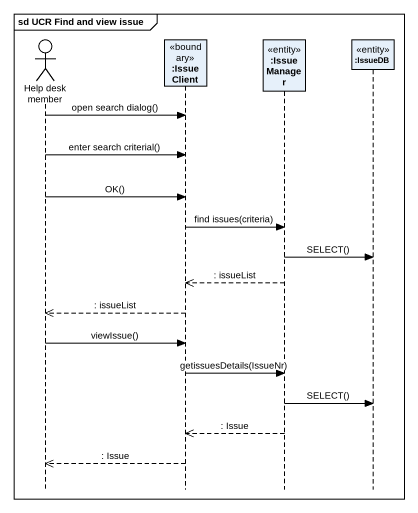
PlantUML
@startuml
mainframe sd UCR Find and view issue
hide footbox
actor "Help desk member" as Help_desk_member
participant ":IssueClient" as IssueClient <<boundary>>
participant ":IssueManager" as IssueManager <<entity>>
participant ":IssueDB" as IssueDB <<entity>>

Help_desk_member -> IssueClient : open search dialog()
Help_desk_member -> IssueClient : enter search criterial()
Help_desk_member -> IssueClient : OK()
IssueClient -> IssueManager : find issues(criteria)
IssueManager -> IssueDB : SELECT()
IssueManager -->> IssueClient : : issueList
IssueClient -->> Help_desk_member : : issueList
Help_desk_member -> IssueClient : viewIssue()
IssueClient -> IssueManager : getissuesDetails(IssueNr)
IssueManager -> IssueDB : SELECT()
IssueManager -->> IssueClient : : Issue
IssueClient -->> Help_desk_member : : Issue
@enduml
